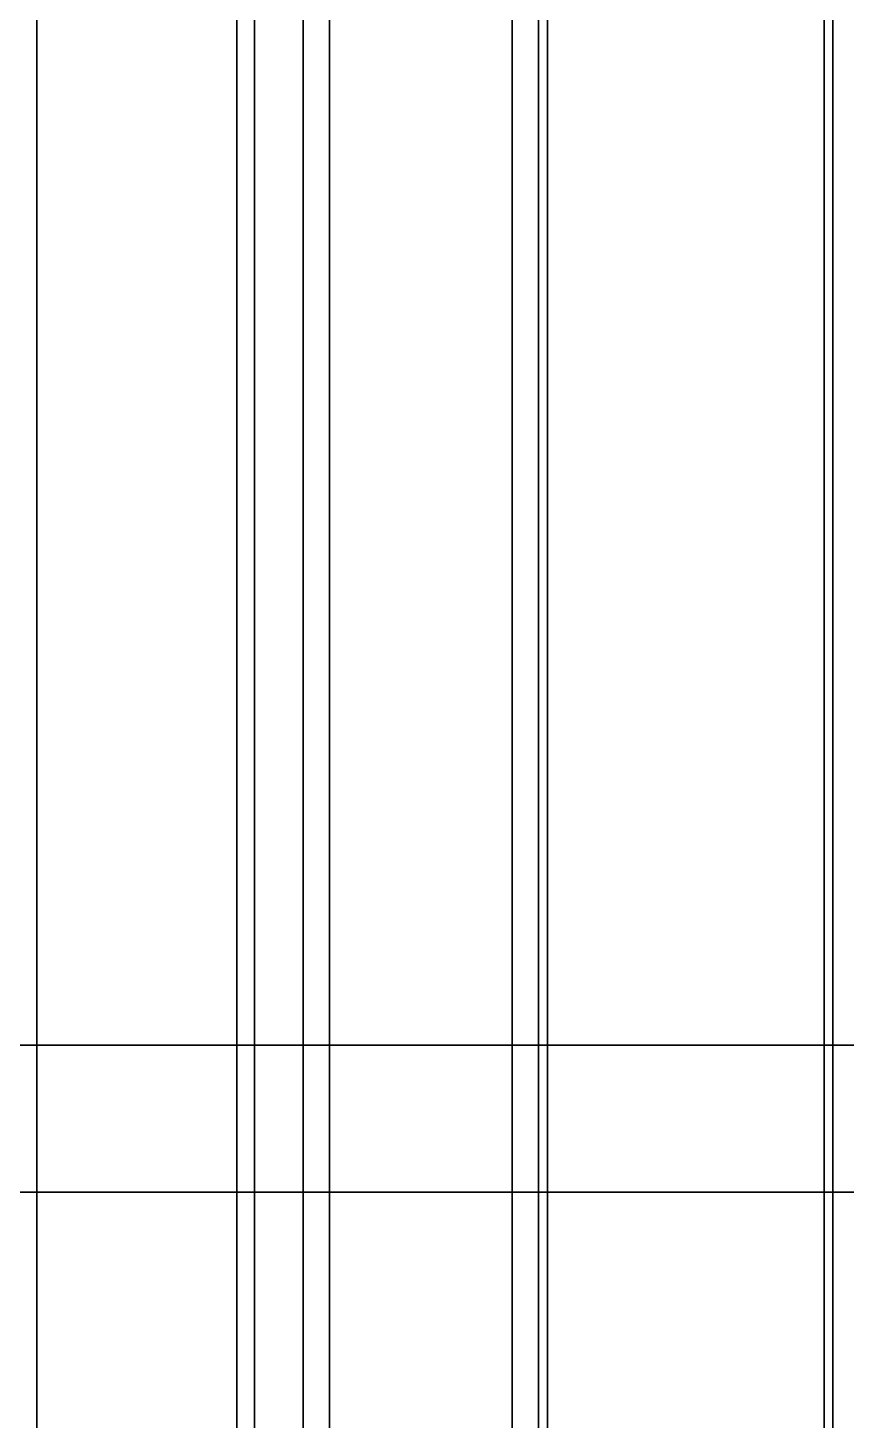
# Model space of a CAD drawing. Header units: millimetres. Extents: x 32496 to 166256, y 3504 to 23939.
# Drawn here: x 70383.5 to 70661.5, y 12553.7 to 13026.7 of the extents above; entities that cross this region are included whole.
import ezdxf

# ---------------------------------------------------------------- set-up
doc = ezdxf.new("R2010")
doc.units = ezdxf.units.MM
doc.layers.get('0').update_dxf_attribs({"lineweight": 35})

# ---------------------------------------------------------------- blocks, each defined once
blk = doc.blocks.new('DRGTJHYTHRTTR')
at = {"color": 7, "linetype": 'Continuous'}
for p, q in [((53199.04, -50285.69), (51844.04, -50285.69)), ((53199.04, -50335.69), (51844.04, -50335.69))]:
    blk.add_line(p, q, dxfattribs=at)
blk = doc.blocks.new('8-1250')
at = {"linetype": 'Continuous'}
for p, q in [((-2498.13, -34671.29), (-2498.13, -32152.29)), ((-2489.13, -32152.29), (-2489.13, -34671.29)), ((-2486.13, -32152.29), (-2486.13, -34671.29)), ((-2392.13, -32152.29), (-2392.13, -34671.29)), ((-2389.13, -32152.29), (-2389.13, -34671.29)), ((-2659.63, -34433.17), (-2659.63, -33790.41)), ((-2591.63, -33799.29), (-2591.63, -34424.29)), ((-2585.63, -34424.29), (-2585.63, -33799.29)), ((-2569.13, -34424.29), (-2569.13, -33799.29)), ((-2560.13, -34424.29), (-2560.13, -33799.29))]:
    blk.add_line(p, q, dxfattribs=at)

msp = doc.modelspace()

# ---------------------------------------------------------------- block references
at = {"color": 6}
msp.add_blockref('8-1250', (73046.131, 46971.457), dxfattribs=at)
msp.add_blockref('DRGTJHYTHRTTR', (17920.951, 62966.819))

doc.saveas('drawing.dxf')
